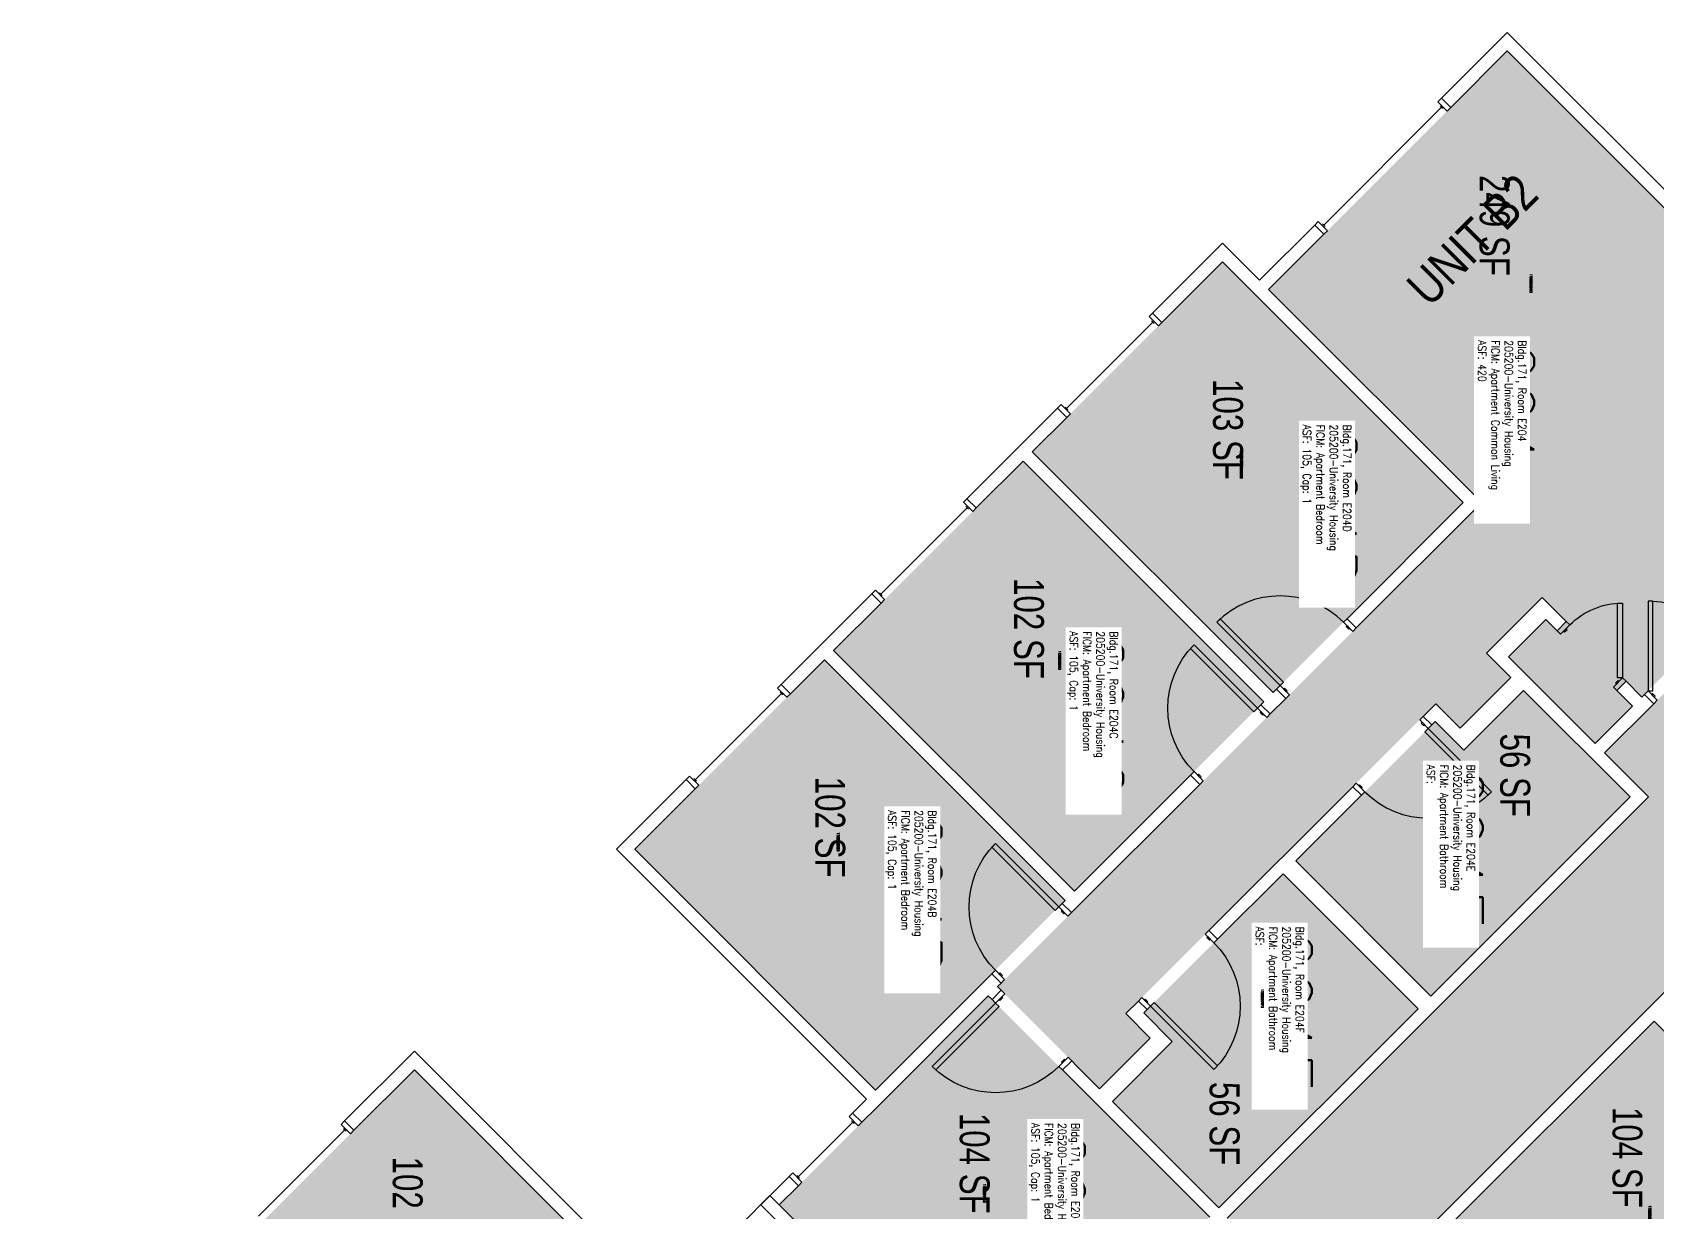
# Model space of a CAD drawing. Header units: inches. Extents: x 9163 to 12690, y -254 to 1312.
# Drawn here: x 9499 to 10151, y 574 to 1048 of the extents above; entities that cross this region are included whole.
import ezdxf
from ezdxf.enums import TextEntityAlignment as Align

# ---------------------------------------------------------------- set-up
doc = ezdxf.new("R2010")
doc.units = ezdxf.units.IN
doc.header["$LTSCALE"] = 48
doc.header["$MEASUREMENT"] = 0
for name, color, linetype in [('A-AREA-IDEN', 1, 'Continuous'), ('A-DOOR', 2, 'Continuous'), ('A-GLAZ', 1, 'Continuous'), ('A-IDEN-RNUM', 7, 'Continuous'), ('A-IDEN-SNUM', 4, 'Continuous'), ('A-IDEN-VNUM', 4, 'Continuous'), ('A-WALL', 5, 'Continuous'), ('AREA-TEXT', 3, 'Continuous'), ('Rooms-Category-Color', 7, 'Continuous'), ('Rooms-College-Color', 7, 'Continuous'), ('Rooms-Department-Color', 7, 'Continuous'), ('Rooms-Division-Color', 7, 'Continuous'), ('Rooms-Information', 7, 'Continuous')]:
    doc.layers.add(name, color=color, linetype=linetype)
doc.styles.add('AREA', font='arial.ttf', dxfattribs={"width": 0.75, "height": 12})
doc.styles.add('ROOMSNUMBER', font='txt.shx', dxfattribs={"height": 0.03})
doc.styles.add('ROOMVNUMBER', font='simplex.shx', dxfattribs={"width": 0.85})
doc.styles.get("Standard").update_dxf_attribs({"font": 'ARIALN.TTF'})

msp = doc.modelspace()

# ---------------------------------------------------------------- hatches: boundary and pattern name
h = msp.add_hatch()
h.set_pattern_fill('ANSI31', color=256, angle=45, style=0)
h.set_pattern_definition([(90.000002, (9385.2717, 899.04096), (-0.125, -4e-09), [])])
h.paths.add_polyline_path([(10032.57, 720.51), (10074.1, 762.04), (10080.62, 755.53), (10039.08, 714)], flags=9)
at = {"layer": 'Rooms-Category-Color', "linetype": 'Continuous', "true_color": 0x728ef3}
for points in [[(10173.48, 957.92), (10113.99, 898.42), (10188.32, 824.08), (10145.1, 780.86), (10138.77, 787.19), (10135.06, 783.48), (10141.39, 777.15), (10126.4, 762.16), (10091.48, 797.07), (10106.47, 812.06), (10111.02, 807.52), (10114.73, 811.23), (10105.06, 820.9), (10082.64, 798.49), (10092.45, 788.68), (10072.13, 768.35), (10062.31, 778.16), (9937.84, 653.68), (9947.65, 643.87), (9927.32, 623.54), (9886.31, 664.56), (10080.76, 859.01), (9995.2, 944.57), (10091.02, 1040.38)], [(9900.28, 879.34), (9976.64, 955.71), (10073.34, 859.01), (9996.97, 782.64), (9900.6, 879.04)], [(10206, 806.41), (10113.99, 898.42), (10163.58, 948.02), (10173.93, 937.68), (10183.83, 947.58), (10265.5, 865.9)], [(9820.46, 799.53), (9896.56, 875.63), (9993.26, 778.95), (9917.16, 702.83), (9820.78, 799.22)], [(9816.75, 795.81), (9740.65, 719.71), (9837.34, 623.01), (9913.45, 699.13), (9817.07, 795.51)], [(10060.37, 660.78), (10140.36, 740.77), (10097.58, 783.55), (10073.54, 759.51), (10062.05, 771), (10006.09, 715.04)], [(9945.01, 653.96), (10000.96, 709.91), (10055.23, 655.64), (9975.24, 575.65), (9932.45, 618.42), (9956.49, 642.46)], [(9887.56, 487.97), (9798.63, 576.87), (9882.6, 660.84), (9971.52, 571.93)], [(10066.01, 566.72), (10154.92, 477.79), (10238.89, 561.76), (10149.97, 650.68)], [(9575.98, 555.04), (9652.08, 631.15), (9748.78, 534.45), (9672.66, 458.35), (9576.28, 554.72)]]:
    msp.add_hatch(color=171, dxfattribs=at).paths.add_polyline_path(points)
at = {"layer": 'Rooms-Category-Color', "linetype": 'Continuous', "true_color": 0xadadad}
msp.add_hatch(color=253, dxfattribs=at).paths.add_polyline_path([(9544.69, 22.24), (9691.06, 169.49), (9691.77, 170.2), (9676.92, 185.05), (9743.84, 251.97), (9761.52, 234.29), (9819.73, 292.51), (9802.05, 310.18), (10318.82, 826.95), (10336.49, 809.27), (10394.71, 867.48), (10377.03, 885.16), (10443.95, 952.08), (10554.07, 841.95), (10632.39, 920.61), (10981.46, 920.61), (10981.46, 930.68), (10998.08, 930.68), (10998.08, 926.93), (11027.46, 926.93), (11029.83, 999.18), (10981.46, 999.18), (10981.46, 1009.26), (10925.69, 1009.26), (10925.69, 1034.26), (10843.37, 1034.26), (10843.37, 1009.26), (10416.27, 1009.26), (10206, 798.98), (10188.32, 816.66), (10130.11, 758.45), (10147.79, 740.77), (9631.02, 224.01), (9613.34, 241.68), (9555.13, 183.47), (9572.81, 165.79), (9505.89, 98.87), (9517.47, 87.29), (9506.15, 75.98), (9498.72, 68.54), (9513.59, 53.35)])
at = {"layer": 'Rooms-College-Color', "linetype": 'Continuous', "true_color": 0xadadad}
for points in [[(10173.48, 957.92), (10113.99, 898.42), (10188.32, 824.08), (10145.1, 780.86), (10138.77, 787.19), (10135.06, 783.48), (10141.39, 777.15), (10126.4, 762.16), (10091.48, 797.07), (10106.47, 812.06), (10111.02, 807.52), (10114.73, 811.23), (10105.06, 820.9), (10082.64, 798.49), (10092.45, 788.68), (10072.13, 768.35), (10062.31, 778.16), (9937.84, 653.68), (9947.65, 643.87), (9927.32, 623.54), (9886.31, 664.56), (10080.76, 859.01), (9995.2, 944.57), (10091.02, 1040.38)], [(9544.69, 22.24), (9691.06, 169.49), (9691.77, 170.2), (9676.92, 185.05), (9743.84, 251.97), (9761.52, 234.29), (9819.73, 292.51), (9802.05, 310.18), (10318.82, 826.95), (10336.49, 809.27), (10394.71, 867.48), (10377.03, 885.16), (10443.95, 952.08), (10554.07, 841.95), (10632.39, 920.61), (10981.46, 920.61), (10981.46, 930.68), (10998.08, 930.68), (10998.08, 926.93), (11027.46, 926.93), (11029.83, 999.18), (10981.46, 999.18), (10981.46, 1009.26), (10925.69, 1009.26), (10925.69, 1034.26), (10843.37, 1034.26), (10843.37, 1009.26), (10416.27, 1009.26), (10206, 798.98), (10188.32, 816.66), (10130.11, 758.45), (10147.79, 740.77), (9631.02, 224.01), (9613.34, 241.68), (9555.13, 183.47), (9572.81, 165.79), (9505.89, 98.87), (9517.47, 87.29), (9506.15, 75.98), (9498.72, 68.54), (9513.59, 53.35)], [(9900.28, 879.34), (9976.64, 955.71), (10073.34, 859.01), (9996.97, 782.64), (9900.6, 879.04)], [(10206, 806.41), (10113.99, 898.42), (10163.58, 948.02), (10173.93, 937.68), (10183.83, 947.58), (10265.5, 865.9)], [(9820.46, 799.53), (9896.56, 875.63), (9993.26, 778.95), (9917.16, 702.83), (9820.78, 799.22)], [(9816.75, 795.81), (9740.65, 719.71), (9837.34, 623.01), (9913.45, 699.13), (9817.07, 795.51)], [(10060.37, 660.78), (10140.36, 740.77), (10097.58, 783.55), (10073.54, 759.51), (10062.05, 771), (10006.09, 715.04)], [(9945.01, 653.96), (10000.96, 709.91), (10055.23, 655.64), (9975.24, 575.65), (9932.45, 618.42), (9956.49, 642.46)], [(9887.56, 487.97), (9798.63, 576.87), (9882.6, 660.84), (9971.52, 571.93)], [(10066.01, 566.72), (10154.92, 477.79), (10238.89, 561.76), (10149.97, 650.68)], [(9575.98, 555.04), (9652.08, 631.15), (9748.78, 534.45), (9672.66, 458.35), (9576.28, 554.72)]]:
    msp.add_hatch(color=253, dxfattribs=at).paths.add_polyline_path(points)
at = {"layer": 'Rooms-Department-Color', "linetype": 'Continuous', "true_color": 0x604aed}
for points in [[(10173.48, 957.92), (10113.99, 898.42), (10188.32, 824.08), (10145.1, 780.86), (10138.77, 787.19), (10135.06, 783.48), (10141.39, 777.15), (10126.4, 762.16), (10091.48, 797.07), (10106.47, 812.06), (10111.02, 807.52), (10114.73, 811.23), (10105.06, 820.9), (10082.64, 798.49), (10092.45, 788.68), (10072.13, 768.35), (10062.31, 778.16), (9937.84, 653.68), (9947.65, 643.87), (9927.32, 623.54), (9886.31, 664.56), (10080.76, 859.01), (9995.2, 944.57), (10091.02, 1040.38)], [(9900.28, 879.34), (9976.64, 955.71), (10073.34, 859.01), (9996.97, 782.64), (9900.6, 879.04)], [(10206, 806.41), (10113.99, 898.42), (10163.58, 948.02), (10173.93, 937.68), (10183.83, 947.58), (10265.5, 865.9)], [(9820.46, 799.53), (9896.56, 875.63), (9993.26, 778.95), (9917.16, 702.83), (9820.78, 799.22)], [(9816.75, 795.81), (9740.65, 719.71), (9837.34, 623.01), (9913.45, 699.13), (9817.07, 795.51)], [(10060.37, 660.78), (10140.36, 740.77), (10097.58, 783.55), (10073.54, 759.51), (10062.05, 771), (10006.09, 715.04)], [(9945.01, 653.96), (10000.96, 709.91), (10055.23, 655.64), (9975.24, 575.65), (9932.45, 618.42), (9956.49, 642.46)], [(9887.56, 487.97), (9798.63, 576.87), (9882.6, 660.84), (9971.52, 571.93)], [(10066.01, 566.72), (10154.92, 477.79), (10238.89, 561.76), (10149.97, 650.68)], [(9575.98, 555.04), (9652.08, 631.15), (9748.78, 534.45), (9672.66, 458.35), (9576.28, 554.72)]]:
    msp.add_hatch(color=173, dxfattribs=at).paths.add_polyline_path(points)
at = {"layer": 'Rooms-Department-Color', "linetype": 'Continuous', "true_color": 0xacacac}
msp.add_hatch(color=253, dxfattribs=at).paths.add_polyline_path([(9544.69, 22.24), (9691.06, 169.49), (9691.77, 170.2), (9676.92, 185.05), (9743.84, 251.97), (9761.52, 234.29), (9819.73, 292.51), (9802.05, 310.18), (10318.82, 826.95), (10336.49, 809.27), (10394.71, 867.48), (10377.03, 885.16), (10443.95, 952.08), (10554.07, 841.95), (10632.39, 920.61), (10981.46, 920.61), (10981.46, 930.68), (10998.08, 930.68), (10998.08, 926.93), (11027.46, 926.93), (11029.83, 999.18), (10981.46, 999.18), (10981.46, 1009.26), (10925.69, 1009.26), (10925.69, 1034.26), (10843.37, 1034.26), (10843.37, 1009.26), (10416.27, 1009.26), (10206, 798.98), (10188.32, 816.66), (10130.11, 758.45), (10147.79, 740.77), (9631.02, 224.01), (9613.34, 241.68), (9555.13, 183.47), (9572.81, 165.79), (9505.89, 98.87), (9517.47, 87.29), (9506.15, 75.98), (9498.72, 68.54), (9513.59, 53.35)])
at = {"layer": 'Rooms-Division-Color', "linetype": 'Continuous', "true_color": 0x604aed}
for points in [[(10173.48, 957.92), (10113.99, 898.42), (10188.32, 824.08), (10145.1, 780.86), (10138.77, 787.19), (10135.06, 783.48), (10141.39, 777.15), (10126.4, 762.16), (10091.48, 797.07), (10106.47, 812.06), (10111.02, 807.52), (10114.73, 811.23), (10105.06, 820.9), (10082.64, 798.49), (10092.45, 788.68), (10072.13, 768.35), (10062.31, 778.16), (9937.84, 653.68), (9947.65, 643.87), (9927.32, 623.54), (9886.31, 664.56), (10080.76, 859.01), (9995.2, 944.57), (10091.02, 1040.38)], [(9900.28, 879.34), (9976.64, 955.71), (10073.34, 859.01), (9996.97, 782.64), (9900.6, 879.04)], [(10206, 806.41), (10113.99, 898.42), (10163.58, 948.02), (10173.93, 937.68), (10183.83, 947.58), (10265.5, 865.9)], [(9820.46, 799.53), (9896.56, 875.63), (9993.26, 778.95), (9917.16, 702.83), (9820.78, 799.22)], [(9816.75, 795.81), (9740.65, 719.71), (9837.34, 623.01), (9913.45, 699.13), (9817.07, 795.51)], [(10060.37, 660.78), (10140.36, 740.77), (10097.58, 783.55), (10073.54, 759.51), (10062.05, 771), (10006.09, 715.04)], [(9945.01, 653.96), (10000.96, 709.91), (10055.23, 655.64), (9975.24, 575.65), (9932.45, 618.42), (9956.49, 642.46)], [(9887.56, 487.97), (9798.63, 576.87), (9882.6, 660.84), (9971.52, 571.93)], [(10066.01, 566.72), (10154.92, 477.79), (10238.89, 561.76), (10149.97, 650.68)], [(9575.98, 555.04), (9652.08, 631.15), (9748.78, 534.45), (9672.66, 458.35), (9576.28, 554.72)]]:
    msp.add_hatch(color=173, dxfattribs=at).paths.add_polyline_path(points)
at = {"layer": 'Rooms-Division-Color', "linetype": 'Continuous', "true_color": 0xadadad}
msp.add_hatch(color=253, dxfattribs=at).paths.add_polyline_path([(9544.69, 22.24), (9691.06, 169.49), (9691.77, 170.2), (9676.92, 185.05), (9743.84, 251.97), (9761.52, 234.29), (9819.73, 292.51), (9802.05, 310.18), (10318.82, 826.95), (10336.49, 809.27), (10394.71, 867.48), (10377.03, 885.16), (10443.95, 952.08), (10554.07, 841.95), (10632.39, 920.61), (10981.46, 920.61), (10981.46, 930.68), (10998.08, 930.68), (10998.08, 926.93), (11027.46, 926.93), (11029.83, 999.18), (10981.46, 999.18), (10981.46, 1009.26), (10925.69, 1009.26), (10925.69, 1034.26), (10843.37, 1034.26), (10843.37, 1009.26), (10416.27, 1009.26), (10206, 798.98), (10188.32, 816.66), (10130.11, 758.45), (10147.79, 740.77), (9631.02, 224.01), (9613.34, 241.68), (9555.13, 183.47), (9572.81, 165.79), (9505.89, 98.87), (9517.47, 87.29), (9506.15, 75.98), (9498.72, 68.54), (9513.59, 53.35)])

# ---------------------------------------------------------------- linework, layer by layer
at = {"layer": 'A-DOOR'}
for points in [[(10137.36, 788.61), (10135.36, 788.61), (10135.36, 818.61), (10137.36, 818.61)], [(10147.56, 783.33), (10149.56, 783.33), (10149.56, 819.33), (10147.56, 819.33)], [(9999.8, 785.47), (10001.21, 786.89), (9975.76, 812.34), (9974.34, 810.93)], [(10028.97, 807.21), (10030.38, 808.63), (10026.67, 812.34), (10025.26, 810.93)], [(10027.73, 808.45), (10027.38, 808.1), (10026.32, 809.16), (10026.67, 809.51)], [(10112.43, 806.11), (10111.02, 807.52), (10114.73, 811.23), (10116.14, 809.82)], [(10113.67, 807.34), (10114.02, 806.99), (10115.08, 808.05), (10114.73, 808.4)], [(9990.7, 776.37), (9989.28, 774.95), (9963.83, 800.41), (9965.24, 801.82)], [(10003.51, 781.76), (10002.1, 780.34), (9998.39, 784.06), (9999.8, 785.47)], [(10002.28, 783), (10002.63, 783.35), (10001.57, 784.41), (10001.21, 784.06)], [(10133.64, 784.89), (10135.06, 783.48), (10138.77, 787.19), (10137.36, 788.61)], [(10134.88, 786.13), (10134.53, 786.48), (10135.59, 787.54), (10135.94, 787.19)], [(10151.28, 779.62), (10149.86, 778.2), (10146.15, 781.91), (10147.56, 783.33)], [(9994.41, 772.66), (9995.82, 774.07), (9992.11, 777.78), (9990.7, 776.37)], [(10150.04, 780.85), (10150.39, 781.21), (10149.33, 782.27), (10148.98, 781.91)], [(9993.17, 773.89), (9992.82, 773.54), (9991.76, 774.6), (9992.11, 774.95)], [(10055.85, 771.69), (10057.26, 773.11), (10060.71, 769.66), (10059.3, 768.25)], [(10056.82, 770.72), (10056.47, 770.37), (10057.53, 769.31), (10057.88, 769.66)], [(10059.3, 768.25), (10057.88, 766.83), (10083.34, 741.38), (10084.75, 742.79)], [(9968.95, 747.2), (9967.54, 745.79), (9963.83, 749.5), (9965.24, 750.91)], [(9967.72, 748.44), (9968.07, 748.79), (9967.01, 749.85), (9966.65, 749.5)], [(10030.39, 746.24), (10028.98, 744.82), (10032.43, 741.38), (10033.84, 742.79)], [(10031.37, 745.27), (10031.72, 745.62), (10032.78, 744.56), (10032.43, 744.21)], [(9910.88, 696.55), (9909.47, 695.14), (9884.01, 720.59), (9885.43, 722.01)], [(9914.59, 692.84), (9916.01, 694.25), (9912.3, 697.97), (9910.88, 696.55)], [(9913.36, 694.08), (9913, 693.72), (9911.94, 694.78), (9912.3, 695.14)], [(9969.76, 685.6), (9971.17, 687.02), (9974.62, 683.57), (9973.21, 682.16)], [(9970.73, 684.63), (9970.38, 684.28), (9971.44, 683.22), (9971.79, 683.57)], [(9889.14, 667.38), (9887.72, 665.97), (9884.01, 669.68), (9885.43, 671.1)], [(9887.9, 668.62), (9888.25, 668.98), (9887.19, 670.04), (9886.84, 669.68)], [(9889.23, 661.64), (9887.81, 663.05), (9884.1, 659.34), (9885.51, 657.93)], [(9887.99, 660.4), (9888.34, 660.05), (9887.28, 658.99), (9886.93, 659.34)], [(9944.3, 660.15), (9942.89, 658.73), (9946.34, 655.29), (9947.75, 656.7)], [(9945.28, 659.18), (9945.63, 659.53), (9946.69, 658.47), (9946.34, 658.12)], [(9885.51, 657.93), (9886.93, 656.51), (9861.47, 631.06), (9860.06, 632.47)], [(9947.75, 656.7), (9949.17, 658.12), (9974.62, 632.66), (9973.21, 631.25)], [(9914.68, 636.18), (9916.1, 634.77), (9912.38, 631.06), (9910.97, 632.47)], [(9913.44, 634.95), (9913.09, 635.3), (9912.03, 634.24), (9912.38, 633.89)]]:
    msp.add_lwpolyline(points, close=True, dxfattribs=at)
for centre, start, end in [((9999.8, 785.47), 45, 135), ((10147.56, 783.33), 45, 90), ((10059.3, 768.25), 225, 315)]:
    msp.add_arc(centre, 36, start, end, dxfattribs=at)
at = {"layer": 'A-DOOR', "extrusion": (2.24931e-68, -2.24931e-68, -1)}
for centre, radius, start, end in [((-10137.36, 788.61), 30, 45, 90), ((-9990.7, 776.37), 36, 315, 45), ((-9910.88, 696.55), 36, 315, 45), ((-9947.75, 656.7), 36, 135, 225), ((-9885.51, 657.93), 36, 225, 315)]:
    msp.add_arc(centre, radius, start, end, dxfattribs=at)
at = {"layer": 'A-GLAZ'}
for p, q in [((10065.21, 1017.23), (10064.15, 1018.29)), ((10064.68, 1017.76), (10017.31, 970.39)), ((10017.84, 969.86), (10016.78, 970.92)), ((9948.69, 931.47), (9914.04, 896.82)), ((9949.22, 930.94), (9948.16, 932)), ((9914.57, 896.29), (9913.51, 897.35)), ((9874.11, 856.89), (9839.46, 822.24)), ((9874.64, 856.36), (9873.58, 857.42)), ((9839.99, 821.71), (9838.93, 822.77)), ((9799.49, 782.27), (9764.85, 747.62)), ((9800.02, 781.74), (9798.96, 782.8)), ((9765.38, 747.09), (9764.32, 748.15)), ((9624.7, 606.41), (9623.64, 607.48)), ((9828.16, 610.11), (9806.23, 588.19)), ((9828.69, 609.58), (9827.62, 610.64)), ((9589.52, 572.3), (9624.17, 606.95)), ((9806.77, 587.66), (9805.7, 588.72))]:
    msp.add_line(p, q, dxfattribs=at)
for points in [[(10063.18, 1019.97), (10064.6, 1021.39), (10068.31, 1017.67), (10066.89, 1016.26)], [(10015.1, 971.89), (10013.68, 970.47), (10017.4, 966.76), (10018.81, 968.18)], [(9947.19, 933.68), (9948.6, 935.09), (9952.31, 931.38), (9950.9, 929.97)], [(9911.83, 898.32), (9910.42, 896.91), (9914.13, 893.2), (9915.55, 894.61)], [(9872.61, 859.1), (9874.02, 860.51), (9877.74, 856.8), (9876.32, 855.39)], [(9837.25, 823.74), (9835.84, 822.33), (9839.55, 818.62), (9840.97, 820.03)], [(9797.99, 784.48), (9799.41, 785.9), (9803.12, 782.18), (9801.7, 780.77)], [(9762.64, 749.13), (9761.22, 747.71), (9764.93, 744), (9766.35, 745.41)], [(9826.65, 612.32), (9828.07, 613.74), (9831.78, 610.03), (9830.36, 608.61)], [(9622.67, 609.15), (9624.08, 610.57), (9627.79, 606.86), (9626.38, 605.44)], [(9804.03, 589.7), (9802.61, 588.28), (9806.32, 584.57), (9807.74, 585.98)]]:
    msp.add_lwpolyline(points, close=True, dxfattribs=at)
at = {"layer": 'A-WALL'}
for p, q in [((10091.02, 1047.81), (10064.6, 1021.39)), ((10272.92, 865.9), (10091.02, 1047.81)), ((10068.31, 1017.67), (10091.02, 1040.38)), ((10091.02, 1040.38), (10173.48, 957.92)), ((10064.6, 1021.39), (10068.31, 1017.67)), ((10013.68, 970.47), (9991.49, 948.28)), ((9995.2, 944.57), (10017.4, 966.76)), ((10017.4, 966.76), (10013.68, 970.47)), ((9976.64, 963.13), (9948.6, 935.09)), ((9991.49, 948.28), (9976.64, 963.13)), ((9952.31, 931.38), (9976.64, 955.71)), ((9976.64, 955.71), (10073.34, 859.01)), ((10080.76, 859.01), (9995.2, 944.57)), ((9948.6, 935.09), (9952.31, 931.38)), ((9910.42, 896.91), (9874.02, 860.51)), ((9914.13, 893.2), (9910.42, 896.91)), ((9900.28, 879.34), (9914.13, 893.2)), ((9877.74, 856.8), (9896.56, 875.63)), ((9896.56, 875.63), (9993.26, 778.93)), ((9996.97, 782.64), (9900.28, 879.34)), ((9874.02, 860.51), (9877.74, 856.8)), ((10073.34, 859.01), (10026.67, 812.34)), ((10030.38, 808.63), (10080.76, 859.01)), ((10149.53, 657.66), (10318.82, 826.95)), ((9835.84, 822.33), (9799.41, 785.9)), ((9820.46, 799.53), (9839.55, 818.62)), ((9839.55, 818.62), (9835.84, 822.33)), ((10105.06, 820.9), (10082.64, 798.49)), ((10114.73, 811.23), (10105.06, 820.9)), ((10026.67, 812.34), (10030.38, 808.63)), ((10091.48, 797.07), (10106.47, 812.06)), ((10106.47, 812.06), (10111.02, 807.52)), ((10111.02, 807.52), (10114.73, 811.23)), ((9917.16, 702.83), (9820.46, 799.53)), ((10082.64, 798.49), (10092.45, 788.68)), ((10126.4, 762.16), (10091.48, 797.07)), ((9803.12, 782.18), (9816.75, 795.81)), ((9816.75, 795.81), (9913.45, 699.12)), ((9799.41, 785.9), (9803.12, 782.18)), ((9998.39, 784.06), (9996.97, 782.64)), ((10002.1, 780.34), (9998.39, 784.06)), ((10092.45, 788.68), (10072.13, 768.35)), ((10073.54, 759.51), (10097.58, 783.55)), ((10097.58, 783.55), (10140.36, 740.77)), ((10138.77, 787.19), (10135.06, 783.48)), ((10135.06, 783.48), (10141.39, 777.15)), ((10145.1, 780.86), (10138.77, 787.19)), ((9993.26, 778.93), (9992.11, 777.78)), ((9992.11, 777.78), (9995.82, 774.07)), ((9995.82, 774.07), (10002.1, 780.34)), ((10062.31, 778.16), (10057.26, 773.11)), ((10072.13, 768.35), (10062.31, 778.16)), ((10141.39, 777.15), (10126.4, 762.16)), ((10130.11, 758.45), (10149.86, 778.2)), ((10146.15, 781.91), (10145.1, 780.86)), ((10149.86, 778.2), (10146.15, 781.91)), ((10057.26, 773.11), (10060.71, 769.66)), ((10060.71, 769.66), (10062.05, 771)), ((10062.05, 771), (10073.54, 759.51)), ((10147.79, 740.77), (10130.11, 758.45)), ((9761.22, 747.71), (9733.22, 719.71)), ((9764.93, 744), (9761.22, 747.71)), ((9916.01, 694.25), (9967.54, 745.79)), ((9963.83, 749.5), (9917.16, 702.83)), ((9967.54, 745.79), (9963.83, 749.5)), ((10028.98, 744.82), (9971.17, 687.02)), ((10032.43, 741.38), (10028.98, 744.82)), ((9740.65, 719.71), (9764.93, 744)), ((9978.5, 571.48), (10147.79, 740.77)), ((10006.09, 715.04), (10032.43, 741.38)), ((10140.36, 740.77), (10060.36, 660.77)), ((9733.22, 719.71), (9833.63, 619.3)), ((9837.34, 623.01), (9740.65, 719.71)), ((10060.36, 660.77), (10006.09, 715.04)), ((9974.62, 683.57), (10000.96, 709.91)), ((10000.96, 709.91), (10055.23, 655.64)), ((9913.45, 699.12), (9912.3, 697.97)), ((9912.3, 697.97), (9916.01, 694.25)), ((9971.17, 687.02), (9974.62, 683.57)), ((9884.01, 669.68), (9837.34, 623.01)), ((9887.72, 665.97), (9884.01, 669.68)), ((9886.31, 664.56), (9887.72, 665.97)), ((9837.78, 616.03), (9882.6, 660.84)), ((9882.6, 660.84), (9884.1, 659.34)), ((9884.1, 659.34), (9887.81, 663.05)), ((9887.81, 663.05), (9886.31, 664.56)), ((9942.89, 658.73), (9937.84, 653.68)), ((9937.84, 653.68), (9947.65, 643.87)), ((9946.34, 655.29), (9942.89, 658.73)), ((9945, 653.95), (9946.34, 655.29)), ((9956.49, 642.46), (9945, 653.95)), ((10055.23, 655.64), (9975.23, 575.64)), ((10058.58, 566.71), (10149.53, 657.66)), ((10149.97, 650.68), (10066, 566.71)), ((10207.25, 593.4), (10149.97, 650.68)), ((9947.65, 643.87), (9927.32, 623.54)), ((9932.45, 618.42), (9956.49, 642.46)), ((9624.08, 610.57), (9652.08, 638.57)), ((9652.08, 638.57), (9752.49, 538.16)), ((9916.1, 634.77), (9912.38, 631.06)), ((9917.95, 632.91), (9916.1, 634.77)), ((9652.08, 631.15), (9627.79, 606.86)), ((9748.78, 534.45), (9652.08, 631.15)), ((9912.38, 631.06), (9914.24, 629.2)), ((9914.24, 629.2), (9971.52, 571.93)), ((9927.32, 623.54), (9917.95, 632.91)), ((9833.63, 619.3), (9828.07, 613.74)), ((9828.07, 613.74), (9831.78, 610.03)), ((9831.78, 610.03), (9837.78, 616.03)), ((9975.23, 575.64), (9932.45, 618.42)), ((9627.79, 606.86), (9624.08, 610.57)), ((9802.61, 588.28), (9791.2, 576.87)), ((9806.32, 584.57), (9802.61, 588.28)), ((9798.63, 576.87), (9806.32, 584.57)), ((9783.51, 569.18), (9794.92, 580.59)), ((9791.2, 576.87), (9887.55, 480.53)), ((9794.92, 580.59), (9891.26, 484.24)), ((9887.55, 487.96), (9798.63, 576.87))]:
    msp.add_line(p, q, dxfattribs=at)

# ---------------------------------------------------------------- texts
at = {"layer": 'A-AREA-IDEN'}
msp.add_text('UNIT B2', height=14.4, rotation=45, dxfattribs=at).set_placement((10082.07, 959.42), align=Align.CENTER)
at = {"layer": 'A-IDEN-RNUM', "style": 'ROOMSNUMBER', "width": 0.85}
for s, p in [('0204-00', (10100.57, 947.06)), ('0204-D0', (9984.29, 876.99)), ('0204-C0', (9911.27, 795.64)), ('0204-E0', (10064.03, 734.42)), ('0204-B0', (9822.3, 722.68)), ('0204-F0', (9992.69, 659.78)), ('0204-A0', (9881.05, 581.55)), ('0205-D0', (10148.29, 572.83))]:
    msp.add_text(s, height=1, rotation=270, dxfattribs=at).set_placement(p, align=Align.MIDDLE_CENTER)
at = {"layer": 'A-IDEN-SNUM', "style": 'ROOMSNUMBER', "width": 0.85}
for s, p in [('1710E20400', (10100.57, 947.06)), ('1710E204D0', (9984.29, 876.99)), ('1710E204C0', (9911.27, 795.64)), ('1710E204E0', (10064.03, 734.42)), ('1710E204B0', (9822.3, 722.68)), ('1710E204F0', (9992.69, 659.78)), ('1710E204A0', (9881.05, 581.55)), ('1710E205D0', (10148.29, 572.83))]:
    msp.add_text(s, height=1, rotation=270, dxfattribs=at).set_placement(p, align=Align.MIDDLE_CENTER)
at = {"layer": 'A-IDEN-VNUM', "style": 'ROOMVNUMBER', "width": 0.85}
for s, p in [('204', (10090.56, 899.12)), ('204D', (10019.17, 856.64)), ('204C', (9925.5, 773.12)), ('204E', (10070.02, 720.49)), ('204B', (9852.56, 701.72)), ('204F', (10001.28, 655.45)), ('204A', (9910.11, 575.14))]:
    msp.add_text(s, height=22.5, rotation=270, dxfattribs=at).set_placement(p, align=Align.MIDDLE_CENTER)
at = {"layer": 'AREA-TEXT', "linetype": 'Continuous', "style": 'AREA', "width": 0.75}
for s, p in [('249 SF', (10085.96, 970.3)), ('103 SF', (9978.87, 888.34)), ('102 SF', (9898.92, 808.4)), ('56 SF', (10094.22, 749.44)), ('102 SF', (9819.11, 728.59)), ('56 SF', (9977.49, 609.51)), ('104 SF', (10139.31, 595.97)), ('104 SF', (9877.13, 593.57)), ('102 SF', (9649.42, 576.02))]:
    msp.add_text(s, height=12, rotation=270, dxfattribs=at).set_placement(p, align=Align.MIDDLE_CENTER)

# ---------------------------------------------------------------- next in the draw order: texts
at = {"layer": 'Rooms-Information', "linetype": 'Continuous', "char_height": 3.2143, "width": 72, "attachment_point": 7, "rotation": 270, "style": 'ROOMVNUMBER', "bg_fill": 3, "box_fill_scale": 1.5, "bg_fill_color": 256, "bg_fill_true_color": 13158600, "bg_fill_transparency": 0}
for s, insert in [('Bldg.171, Room E204^M^J205200-University Housing^M^JFICM: Apartment Common Living^M^JASF: 420', (10079.31, 924.17)), ('Bldg.171, Room E204D^M^J205200-University Housing^M^JFICM: Apartment Bedroom^M^JASF: 105, Cap: 1', (10007.92, 890.34)), ('Bldg.171, Room E204C^M^J205200-University Housing^M^JFICM: Apartment Bedroom^M^JASF: 105, Cap: 1', (9914.25, 807.27)), ('Bldg.171, Room E204E^M^J205200-University Housing^M^JFICM: Apartment Bathroom^M^JASF: ', (10058.77, 753.73)), ('Bldg.171, Room E204B^M^J205200-University Housing^M^JFICM: Apartment Bedroom^M^JASF: 105, Cap: 1', (9841.31, 735.42)), ('Bldg.171, Room E204F^M^J205200-University Housing^M^JFICM: Apartment Bathroom^M^JASF: ', (9990.03, 688.69)), ('Bldg.171, Room E204A^M^J205200-University Housing^M^JFICM: Apartment Bedroom^M^JASF: 105, Cap: 1', (9898.86, 609.75))]:
    msp.add_mtext(s, dxfattribs=dict(at, insert=insert))

doc.saveas('drawing.dxf')
